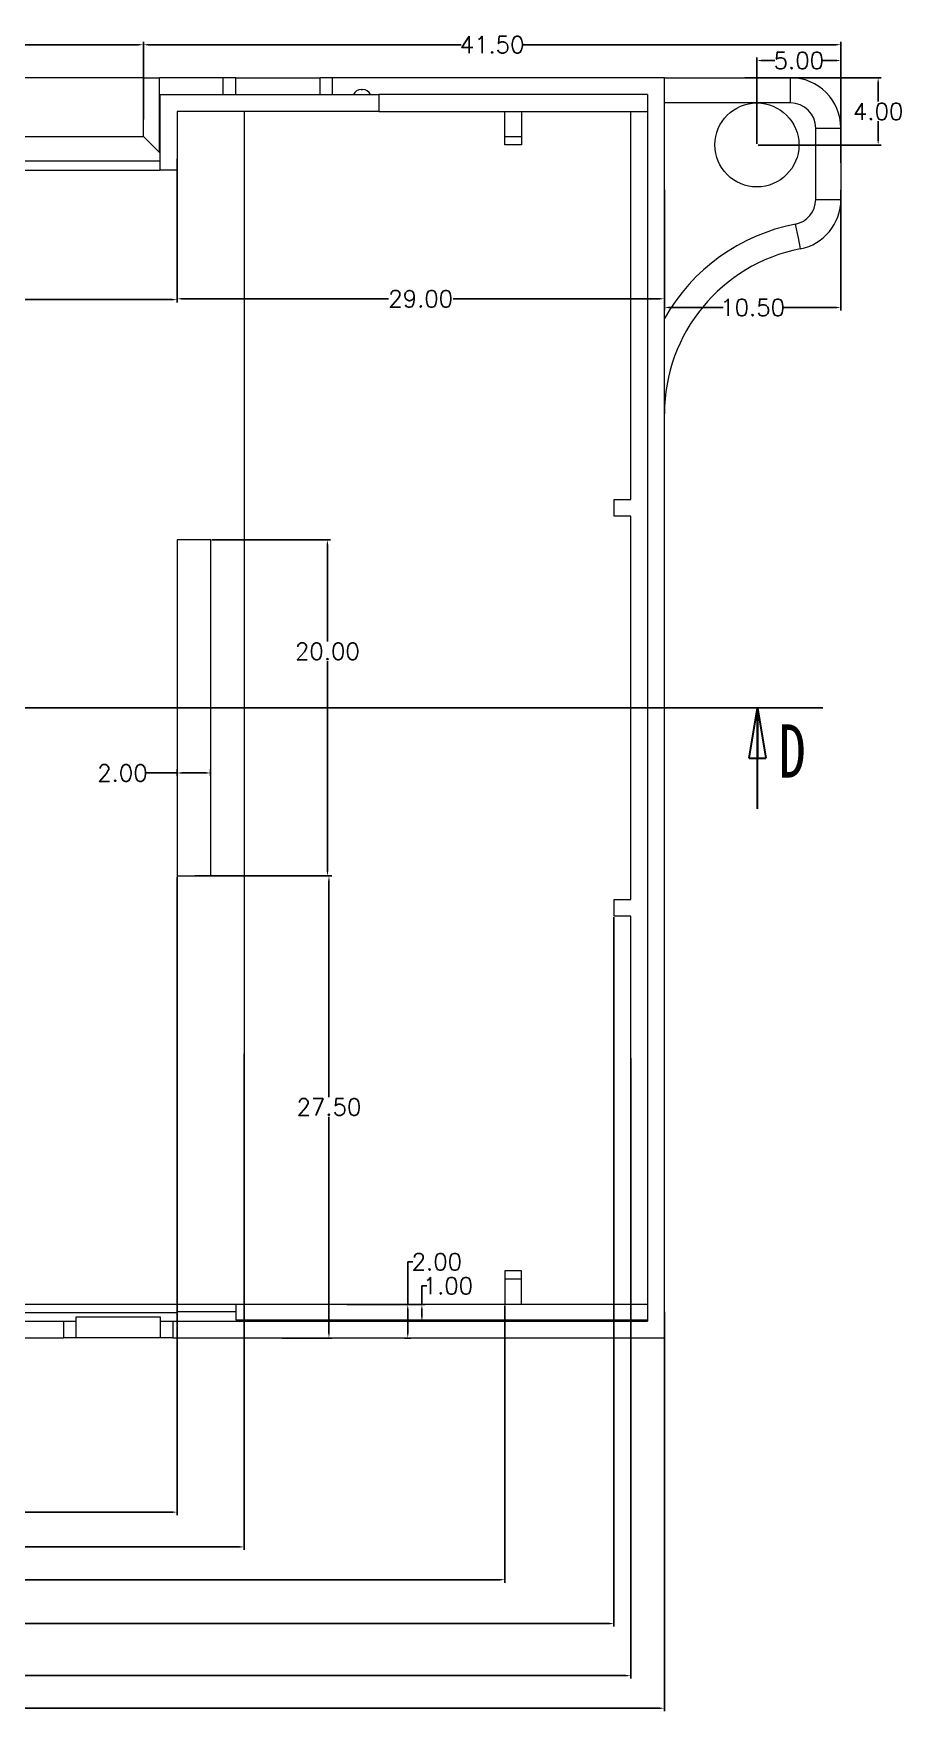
# Model space of a CAD drawing. Header units: inches. Extents: x 3261 to 5228, y 1126 to 1502.
# Drawn here: x 4063.7 to 4115.3, y 1299.9 to 1400.2 of the extents above; entities that cross this region are included whole.
import ezdxf

# ---------------------------------------------------------------- set-up
doc = ezdxf.new("R2010")
doc.units = ezdxf.units.IN
doc.header["$LTSCALE"] = 15
doc.styles.add('SLDTEXTSTYLE0', font='TXT', dxfattribs={"width": 0.75})
doc.styles.get("Standard").update_dxf_attribs({"font": 'txt', "bigfont": 'gbcbig.shx'})
doc.dimstyles.new('1.5', dxfattribs={"dimtxt": 1, "dimasz": 0.3, "dimexe": 0.18, "dimexo": 0.0625, "dimgap": 0.09, "dimtad": 0, "dimtih": 1, "dimtoh": 1, "dimzin": 0, "dimdsep": 46, "dimtxsty": 'Standard', "dimcen": 0, "dimadec": 0, "dimazin": 2, "dimtfac": 1, "dimtofl": 0, "dimtmove": 0, "dimatfit": 3, "dimfxl": 1, "dimtolj": 1, "dimtzin": 0, "dimarcsym": 0})

# ---------------------------------------------------------------- blocks, each defined once
blk = doc.blocks.new('_CLOSED')
at = {"color": 0, "linetype": 'ByBlock', "lineweight": -2}
for p, q in [((-1, 0.166667), (0, 0)), ((-1, 0.166667), (-1, -0.166667)), ((0, 0), (-1, -0.166667)), ((0, 0), (-1, 0))]:
    blk.add_line(p, q, dxfattribs=at)
blk = doc.blocks.new('*D189')
at = {"color": 0, "lineweight": -2}
for p, q in [((4072.21, 1350.03), (4072.21, 1312.05)), ((4011.21, 1330.83), (4011.21, 1312.05)), ((4011.51, 1312.23), (4039.96, 1312.23)), ((4071.91, 1312.23), (4043.47, 1312.23))]:
    blk.add_line(p, q, dxfattribs=at)
at = {"color": 0}
for points in [[(4011.51, 1312.28), (4011.51, 1312.18), (4011.21, 1312.23)], [(4071.91, 1312.28), (4071.91, 1312.18), (4072.21, 1312.23)]]:
    blk.add_solid(points, dxfattribs=at)
at = {"layer": 'Defpoints', "color": 0}
for p in [(4072.21, 1350.09), (4011.21, 1330.89), (4072.21, 1312.23)]:
    blk.add_point(p, dxfattribs=at)
at = {"color": 0, "insert": (4041.71, 1312.23), "char_height": 1, "attachment_point": 5}
blk.add_mtext('\\A1;61.00', dxfattribs=at)
blk = doc.blocks.new('*D190')
at = {"color": 0, "lineweight": -2}
for p, q in [((4011.21, 1339.51), (4011.21, 1309.98)), ((4076.21, 1339.51), (4076.21, 1309.98)), ((4011.51, 1310.16), (4041.79, 1310.16)), ((4075.91, 1310.16), (4045.64, 1310.16))]:
    blk.add_line(p, q, dxfattribs=at)
at = {"color": 0}
for points in [[(4011.51, 1310.21), (4011.51, 1310.11), (4011.21, 1310.16)], [(4075.91, 1310.21), (4075.91, 1310.11), (4076.21, 1310.16)]]:
    blk.add_solid(points, dxfattribs=at)
at = {"layer": 'Defpoints', "color": 0}
for p in [(4011.21, 1339.57), (4076.21, 1339.57), (4076.21, 1310.16)]:
    blk.add_point(p, dxfattribs=at)
at = {"color": 0, "insert": (4043.71, 1310.16), "char_height": 1, "attachment_point": 5}
blk.add_mtext('\\A1;65.00', dxfattribs=at)
blk = doc.blocks.new('*D191')
at = {"color": 0, "lineweight": -2}
for p, q in [((4072.21, 1356.44), (4072.21, 1356.04)), ((4074.21, 1356.44), (4074.21, 1356.04)), ((4072.21, 1356.22), (4070.38, 1356.22)), ((4073.91, 1356.22), (4072.51, 1356.22))]:
    blk.add_line(p, q, dxfattribs=at)
at = {"color": 0}
for points in [[(4072.51, 1356.27), (4072.51, 1356.17), (4072.21, 1356.22)], [(4073.91, 1356.27), (4073.91, 1356.17), (4074.21, 1356.22)]]:
    blk.add_solid(points, dxfattribs=at)
at = {"layer": 'Defpoints', "color": 0}
for p in [(4072.21, 1356.5), (4074.21, 1356.5), (4074.21, 1356.22)]:
    blk.add_point(p, dxfattribs=at)
at = {"color": 0, "insert": (4068.96, 1356.22), "char_height": 1, "attachment_point": 5}
blk.add_mtext('\\A1;2.00', dxfattribs=at)
blk = doc.blocks.new('*D192')
at = {"color": 0, "lineweight": -2}
for p, q in [((4011.21, 1330.77), (4011.21, 1308.03)), ((4091.71, 1324.53), (4091.71, 1308.03)), ((4011.51, 1308.21), (4049.54, 1308.21)), ((4091.41, 1308.21), (4053.39, 1308.21))]:
    blk.add_line(p, q, dxfattribs=at)
at = {"color": 0}
for points in [[(4011.51, 1308.26), (4011.51, 1308.16), (4011.21, 1308.21)], [(4091.41, 1308.26), (4091.41, 1308.16), (4091.71, 1308.21)]]:
    blk.add_solid(points, dxfattribs=at)
at = {"layer": 'Defpoints', "color": 0}
for p in [(4011.21, 1330.83), (4091.71, 1324.59), (4091.71, 1308.21)]:
    blk.add_point(p, dxfattribs=at)
at = {"color": 0, "insert": (4051.46, 1308.21), "char_height": 1, "attachment_point": 5}
blk.add_mtext('\\A1;80.50', dxfattribs=at)
blk = doc.blocks.new('*D193')
at = {"color": 0, "lineweight": -2}
for p, q in [((4098.21, 1347.63), (4098.21, 1305.42)), ((4011.21, 1330.7), (4011.21, 1305.42)), ((4011.51, 1305.6), (4052.79, 1305.6)), ((4097.91, 1305.6), (4056.64, 1305.6))]:
    blk.add_line(p, q, dxfattribs=at)
at = {"color": 0}
for points in [[(4011.51, 1305.65), (4011.51, 1305.55), (4011.21, 1305.6)], [(4097.91, 1305.65), (4097.91, 1305.55), (4098.21, 1305.6)]]:
    blk.add_solid(points, dxfattribs=at)
at = {"layer": 'Defpoints', "color": 0}
for p in [(4098.21, 1347.69), (4011.21, 1330.77), (4011.21, 1305.6)]:
    blk.add_point(p, dxfattribs=at)
at = {"color": 0, "insert": (4054.71, 1305.6), "char_height": 1, "attachment_point": 5}
blk.add_mtext('\\A1;87.00', dxfattribs=at)
blk = doc.blocks.new('*D194')
at = {"color": 0, "lineweight": -2}
for p, q in [((4011.21, 1343.41), (4011.21, 1302.32)), ((4099.21, 1339.24), (4099.21, 1302.32)), ((4011.51, 1302.5), (4053.29, 1302.5)), ((4098.91, 1302.5), (4057.14, 1302.5))]:
    blk.add_line(p, q, dxfattribs=at)
at = {"color": 0}
for points in [[(4011.51, 1302.55), (4011.51, 1302.45), (4011.21, 1302.5)], [(4098.91, 1302.55), (4098.91, 1302.45), (4099.21, 1302.5)]]:
    blk.add_solid(points, dxfattribs=at)
at = {"layer": 'Defpoints', "color": 0}
for p in [(4011.21, 1343.47), (4099.21, 1339.3), (4011.21, 1302.5)]:
    blk.add_point(p, dxfattribs=at)
at = {"color": 0, "insert": (4055.21, 1302.5), "char_height": 1, "attachment_point": 5}
blk.add_mtext('\\A1;88.00', dxfattribs=at)
blk = doc.blocks.new('*D195')
at = {"color": 0, "lineweight": -2}
for p, q in [((4011.21, 1328.18), (4011.21, 1300.38)), ((4101.21, 1324.15), (4101.21, 1300.38)), ((4011.51, 1300.56), (4054.37, 1300.56)), ((4100.91, 1300.56), (4058.05, 1300.56))]:
    blk.add_line(p, q, dxfattribs=at)
at = {"color": 0}
for points in [[(4011.51, 1300.61), (4011.51, 1300.51), (4011.21, 1300.56)], [(4100.91, 1300.61), (4100.91, 1300.51), (4101.21, 1300.56)]]:
    blk.add_solid(points, dxfattribs=at)
at = {"layer": 'Defpoints', "color": 0}
for p in [(4011.21, 1328.24), (4101.21, 1324.21), (4011.21, 1300.56)]:
    blk.add_point(p, dxfattribs=at)
at = {"color": 0, "insert": (4056.21, 1300.56), "char_height": 1, "attachment_point": 5}
blk.add_mtext('\\A1;90.00', dxfattribs=at)
blk = doc.blocks.new('*D202')
at = {"color": 0, "lineweight": -2}
for p, q in [((4086.78, 1324.59), (4086.78, 1325.7)), ((4086.78, 1325.7), (4087.08, 1325.7)), ((4082.31, 1324.59), (4086.96, 1324.59)), ((4086.78, 1323.89), (4086.78, 1324.29)), ((4082.31, 1323.59), (4086.96, 1323.59))]:
    blk.add_line(p, q, dxfattribs=at)
at = {"color": 0}
for points in [[(4086.73, 1324.29), (4086.83, 1324.29), (4086.78, 1324.59)], [(4086.73, 1323.89), (4086.83, 1323.89), (4086.78, 1323.59)]]:
    blk.add_solid(points, dxfattribs=at)
at = {"layer": 'Defpoints', "color": 0}
for p in [(4082.24, 1324.59), (4086.78, 1324.59), (4082.24, 1323.59)]:
    blk.add_point(p, dxfattribs=at)
at = {"color": 0, "insert": (4088.33, 1325.7), "char_height": 1, "attachment_point": 5}
blk.add_mtext('\\A1;1.00', dxfattribs=at)
blk = doc.blocks.new('*D203')
at = {"color": 0, "lineweight": -2}
for p, q in [((4085.94, 1324.59), (4085.94, 1327.13)), ((4085.94, 1327.13), (4086.24, 1327.13)), ((4086.82, 1324.59), (4085.76, 1324.59)), ((4085.94, 1322.89), (4085.94, 1324.29)), ((4085.74, 1322.59), (4086.12, 1322.59))]:
    blk.add_line(p, q, dxfattribs=at)
at = {"color": 0}
for points in [[(4085.89, 1324.29), (4085.99, 1324.29), (4085.94, 1324.59)], [(4085.89, 1322.89), (4085.99, 1322.89), (4085.94, 1322.59)]]:
    blk.add_solid(points, dxfattribs=at)
at = {"layer": 'Defpoints', "color": 0}
for p in [(4085.94, 1324.59), (4086.88, 1324.59), (4085.68, 1322.59)]:
    blk.add_point(p, dxfattribs=at)
at = {"color": 0, "insert": (4087.67, 1327.13), "char_height": 1, "attachment_point": 5}
blk.add_mtext('\\A1;2.00', dxfattribs=at)
blk = doc.blocks.new('*D217')
at = {"color": 0, "lineweight": -2}
for p, q in [((4046.21, 1395.1), (4046.21, 1399.74)), ((4046.51, 1399.56), (4058.12, 1399.56)), ((4069.91, 1399.56), (4061.97, 1399.56)), ((4070.21, 1395.1), (4070.21, 1399.74))]:
    blk.add_line(p, q, dxfattribs=at)
at = {"color": 0}
for points in [[(4046.51, 1399.61), (4046.51, 1399.51), (4046.21, 1399.56)], [(4069.91, 1399.61), (4069.91, 1399.51), (4070.21, 1399.56)]]:
    blk.add_solid(points, dxfattribs=at)
at = {"layer": 'Defpoints', "color": 0}
for p in [(4070.21, 1399.56), (4046.21, 1395.04), (4070.21, 1395.04)]:
    blk.add_point(p, dxfattribs=at)
at = {"color": 0, "insert": (4060.05, 1399.56), "char_height": 1, "attachment_point": 5}
blk.add_mtext('\\A1;24.00', dxfattribs=at)
blk = doc.blocks.new('*D218')
at = {"color": 0, "lineweight": -2}
for p, q in [((4070.21, 1395.1), (4070.21, 1399.74)), ((4070.51, 1399.56), (4089.12, 1399.56)), ((4111.41, 1399.56), (4092.8, 1399.56)), ((4111.71, 1392.54), (4111.71, 1399.74))]:
    blk.add_line(p, q, dxfattribs=at)
at = {"color": 0}
for points in [[(4070.51, 1399.61), (4070.51, 1399.51), (4070.21, 1399.56)], [(4111.41, 1399.61), (4111.41, 1399.51), (4111.71, 1399.56)]]:
    blk.add_solid(points, dxfattribs=at)
at = {"layer": 'Defpoints', "color": 0}
for p in [(4111.71, 1399.56), (4070.21, 1395.04), (4111.71, 1392.47)]:
    blk.add_point(p, dxfattribs=at)
at = {"color": 0, "insert": (4090.96, 1399.56), "char_height": 1, "attachment_point": 5}
blk.add_mtext('\\A1;41.50', dxfattribs=at)
blk = doc.blocks.new('*D219')
at = {"color": 0, "lineweight": -2}
for p, q in [((4106.71, 1393.66), (4106.71, 1398.8)), ((4107.01, 1398.62), (4107.79, 1398.62)), ((4111.41, 1398.62), (4110.64, 1398.62)), ((4111.71, 1392.54), (4111.71, 1398.8))]:
    blk.add_line(p, q, dxfattribs=at)
at = {"color": 0}
for points in [[(4107.01, 1398.67), (4107.01, 1398.57), (4106.71, 1398.62)], [(4111.41, 1398.67), (4111.41, 1398.57), (4111.71, 1398.62)]]:
    blk.add_solid(points, dxfattribs=at)
at = {"layer": 'Defpoints', "color": 0}
for p in [(4111.71, 1398.62), (4106.71, 1393.59), (4111.71, 1392.47)]:
    blk.add_point(p, dxfattribs=at)
at = {"color": 0, "insert": (4109.21, 1398.62), "char_height": 1, "attachment_point": 5}
blk.add_mtext('\\A1;5.00', dxfattribs=at)
blk = doc.blocks.new('*D220')
at = {"color": 0, "lineweight": -2}
for p, q in [((4106, 1397.59), (4114.11, 1397.59)), ((4113.93, 1397.29), (4113.93, 1396.18)), ((4113.93, 1393.89), (4113.93, 1395)), ((4106.78, 1393.59), (4114.11, 1393.59))]:
    blk.add_line(p, q, dxfattribs=at)
at = {"color": 0}
for points in [[(4113.88, 1397.29), (4113.98, 1397.29), (4113.93, 1397.59)], [(4113.88, 1393.89), (4113.98, 1393.89), (4113.93, 1393.59)]]:
    blk.add_solid(points, dxfattribs=at)
at = {"layer": 'Defpoints', "color": 0}
for p in [(4105.94, 1397.59), (4113.93, 1397.59), (4106.71, 1393.59)]:
    blk.add_point(p, dxfattribs=at)
at = {"color": 0, "insert": (4113.93, 1395.59), "char_height": 1, "attachment_point": 5}
blk.add_mtext('\\A1;4.00', dxfattribs=at)
blk = doc.blocks.new('*D221')
at = {"color": 0, "lineweight": -2}
for p, q in [((4101.21, 1390.93), (4101.21, 1383.74)), ((4111.71, 1390.93), (4111.71, 1383.74)), ((4101.51, 1383.92), (4104.71, 1383.92)), ((4111.41, 1383.92), (4108.22, 1383.92))]:
    blk.add_line(p, q, dxfattribs=at)
at = {"color": 0}
for points in [[(4101.51, 1383.97), (4101.51, 1383.87), (4101.21, 1383.92)], [(4111.41, 1383.97), (4111.41, 1383.87), (4111.71, 1383.92)]]:
    blk.add_solid(points, dxfattribs=at)
at = {"layer": 'Defpoints', "color": 0}
for p in [(4101.21, 1390.99), (4111.71, 1390.99), (4111.71, 1383.92)]:
    blk.add_point(p, dxfattribs=at)
at = {"color": 0, "insert": (4106.46, 1383.92), "char_height": 1, "attachment_point": 5}
blk.add_mtext('\\A1;10.50', dxfattribs=at)
blk = doc.blocks.new('*D225')
at = {"color": 0, "lineweight": -2}
for p, q in [((4044.21, 1392.03), (4044.21, 1384.21)), ((4072.21, 1392.03), (4072.21, 1384.21)), ((4044.51, 1384.39), (4056.29, 1384.39)), ((4071.91, 1384.39), (4060.14, 1384.39))]:
    blk.add_line(p, q, dxfattribs=at)
at = {"color": 0}
for points in [[(4044.51, 1384.44), (4044.51, 1384.34), (4044.21, 1384.39)], [(4071.91, 1384.44), (4071.91, 1384.34), (4072.21, 1384.39)]]:
    blk.add_solid(points, dxfattribs=at)
at = {"layer": 'Defpoints', "color": 0}
for p in [(4044.21, 1392.09), (4072.21, 1392.09), (4072.21, 1384.39)]:
    blk.add_point(p, dxfattribs=at)
at = {"color": 0, "insert": (4058.21, 1384.39), "char_height": 1, "attachment_point": 5}
blk.add_mtext('\\A1;28.00', dxfattribs=at)
blk = doc.blocks.new('*D226')
at = {"color": 0, "lineweight": -2}
for p, q in [((4072.21, 1392.76), (4072.21, 1384.26)), ((4101.21, 1389.84), (4101.21, 1384.26)), ((4072.51, 1384.44), (4084.79, 1384.44)), ((4100.91, 1384.44), (4088.64, 1384.44))]:
    blk.add_line(p, q, dxfattribs=at)
at = {"color": 0}
for points in [[(4072.51, 1384.49), (4072.51, 1384.39), (4072.21, 1384.44)], [(4100.91, 1384.49), (4100.91, 1384.39), (4101.21, 1384.44)]]:
    blk.add_solid(points, dxfattribs=at)
at = {"layer": 'Defpoints', "color": 0}
for p in [(4072.21, 1392.82), (4101.21, 1389.9), (4101.21, 1384.44)]:
    blk.add_point(p, dxfattribs=at)
at = {"color": 0, "insert": (4086.71, 1384.44), "char_height": 1, "attachment_point": 5}
blk.add_mtext('\\A1;29.00', dxfattribs=at)
blk = doc.blocks.new('*D248')
at = {"color": 0, "lineweight": -2}
for p, q in [((4074.28, 1370.09), (4081.34, 1370.09)), ((4081.16, 1369.79), (4081.16, 1364.05)), ((4081.16, 1350.39), (4081.16, 1362.87)), ((4074.28, 1350.09), (4081.34, 1350.09))]:
    blk.add_line(p, q, dxfattribs=at)
at = {"color": 0}
for points in [[(4081.11, 1369.79), (4081.21, 1369.79), (4081.16, 1370.09)], [(4081.11, 1350.39), (4081.21, 1350.39), (4081.16, 1350.09)]]:
    blk.add_solid(points, dxfattribs=at)
at = {"layer": 'Defpoints', "color": 0}
for p in [(4074.21, 1370.09), (4081.16, 1370.09), (4074.21, 1350.09)]:
    blk.add_point(p, dxfattribs=at)
at = {"color": 0, "insert": (4081.16, 1363.46), "char_height": 1, "attachment_point": 5}
blk.add_mtext('\\A1;20.00', dxfattribs=at)
blk = doc.blocks.new('*D249')
at = {"color": 0, "lineweight": -2}
for p, q in [((4073.28, 1350.09), (4081.43, 1350.09)), ((4081.25, 1349.79), (4081.25, 1336.93)), ((4081.25, 1322.89), (4081.25, 1335.75)), ((4078.45, 1322.59), (4081.43, 1322.59))]:
    blk.add_line(p, q, dxfattribs=at)
at = {"color": 0}
for points in [[(4081.2, 1349.79), (4081.3, 1349.79), (4081.25, 1350.09)], [(4081.2, 1322.89), (4081.3, 1322.89), (4081.25, 1322.59)]]:
    blk.add_solid(points, dxfattribs=at)
at = {"layer": 'Defpoints', "color": 0}
for p in [(4073.21, 1350.09), (4081.25, 1350.09), (4078.39, 1322.59)]:
    blk.add_point(p, dxfattribs=at)
at = {"color": 0, "insert": (4081.25, 1336.34), "char_height": 1, "attachment_point": 5}
blk.add_mtext('\\A1;27.50', dxfattribs=at)

msp = doc.modelspace()

# ---------------------------------------------------------------- linework, layer by layer
at = {"color": 7, "linetype": 'Continuous', "lineweight": 15}
for p, q in [((4070.213, 1397.595), (4046.213, 1397.595)), ((4070.213, 1394.095), (4070.213, 1397.595)), ((4070.213, 1397.595), (4071.163, 1397.595)), ((4071.163, 1393.145), (4071.163, 1397.595)), ((4074.963, 1397.595), (4071.163, 1397.595)), ((4074.963, 1396.595), (4074.963, 1397.595)), ((4075.713, 1397.595), (4074.963, 1397.595)), ((4075.713, 1397.595), (4080.713, 1397.595)), ((4075.713, 1396.595), (4075.713, 1397.595)), ((4080.713, 1397.595), (4080.713, 1396.595)), ((4081.463, 1397.595), (4080.713, 1397.595)), ((4081.463, 1396.595), (4081.463, 1397.595)), ((4101.213, 1397.595), (4081.463, 1397.595)), ((4101.213, 1322.595), (4101.213, 1397.595)), ((4101.213, 1397.595), (4108.713, 1397.595)), ((4108.713, 1396.095), (4108.713, 1397.595)), ((4071.213, 1392.901), (4071.213, 1396.595)), ((4071.213, 1396.595), (4084.213, 1396.595)), ((4083.171, 1396.895), (4083.213, 1396.895)), ((4083.213, 1396.895), (4083.255, 1396.895)), ((4084.213, 1396.595), (4084.213, 1395.595)), ((4100.213, 1396.595), (4084.213, 1396.595)), ((4100.213, 1396.595), (4100.213, 1395.595)), ((4072.213, 1395.595), (4072.213, 1392.095)), ((4084.213, 1395.595), (4072.213, 1395.595)), ((4076.213, 1395.595), (4076.213, 1324.595)), ((4084.213, 1395.595), (4100.213, 1395.595)), ((4091.713, 1394.095), (4091.713, 1395.595)), ((4092.713, 1395.595), (4092.713, 1394.095)), ((4099.213, 1372.495), (4099.213, 1395.595)), ((4100.213, 1395.595), (4100.213, 1324.595)), ((4106.713, 1396.095), (4101.213, 1396.095)), ((4108.713, 1396.095), (4106.713, 1396.095)), ((4110.213, 1390.352), (4110.213, 1394.595)), ((4110.213, 1394.595), (4111.713, 1394.595)), ((4111.713, 1394.595), (4111.713, 1390.352)), ((4060.713, 1394.095), (4070.213, 1394.095)), ((4070.213, 1394.095), (4071.163, 1393.145)), ((4091.713, 1394.095), (4092.713, 1394.095)), ((4091.713, 1393.595), (4091.713, 1394.095)), ((4092.713, 1393.595), (4091.713, 1393.595)), ((4092.713, 1394.095), (4092.713, 1393.595)), ((4071.213, 1392.621), (4062.213, 1392.621)), ((4071.213, 1393.145), (4071.163, 1393.145)), ((4071.213, 1392.621), (4071.213, 1392.901)), ((4071.213, 1392.095), (4071.213, 1392.621)), ((4062.213, 1392.095), (4071.213, 1392.095)), ((4072.213, 1392.095), (4071.213, 1392.095)), ((4110.213, 1390.352), (4111.713, 1390.352)), ((4098.213, 1371.495), (4098.213, 1372.495)), ((4098.213, 1372.495), (4099.213, 1372.495)), ((4099.213, 1371.495), (4098.213, 1371.495)), ((4099.213, 1348.695), (4099.213, 1371.495)), ((4074.213, 1370.095), (4072.213, 1370.095)), ((4072.213, 1370.095), (4072.213, 1350.095)), ((4074.213, 1350.095), (4074.213, 1370.095)), ((4072.213, 1350.095), (4074.213, 1350.095)), ((4098.213, 1347.695), (4098.213, 1348.695)), ((4098.213, 1348.695), (4099.213, 1348.695)), ((4099.213, 1347.695), (4098.213, 1347.695)), ((4099.213, 1324.595), (4099.213, 1347.695)), ((4092.713, 1326.595), (4091.713, 1326.595)), ((4091.713, 1326.595), (4091.713, 1326.095)), ((4092.713, 1326.095), (4092.713, 1326.595)), ((4091.713, 1326.095), (4091.713, 1324.595)), ((4092.713, 1326.095), (4091.713, 1326.095)), ((4092.713, 1324.595), (4092.713, 1326.095)), ((4072.213, 1324.595), (4060.213, 1324.595)), ((4072.213, 1324.171), (4072.213, 1324.595)), ((4075.713, 1324.595), (4072.213, 1324.595)), ((4072.213, 1324.171), (4075.713, 1324.171)), ((4072.213, 1324.119), (4072.213, 1324.171)), ((4075.713, 1324.595), (4075.713, 1324.171)), ((4100.213, 1324.595), (4075.713, 1324.595)), ((4075.713, 1324.171), (4075.713, 1323.665)), ((4100.213, 1324.595), (4100.213, 1323.665)), ((4060.213, 1324.119), (4072.213, 1324.119)), ((4060.213, 1323.595), (4065.463, 1323.595)), ((4065.463, 1323.595), (4066.213, 1323.595)), ((4065.463, 1323.595), (4065.463, 1322.595)), ((4066.213, 1323.844), (4071.213, 1323.844)), ((4066.213, 1322.595), (4066.213, 1323.844)), ((4071.213, 1323.844), (4071.213, 1322.595)), ((4071.213, 1323.595), (4071.963, 1323.595)), ((4071.963, 1323.595), (4100.213, 1323.595)), ((4071.963, 1323.595), (4071.963, 1322.595)), ((4075.713, 1323.665), (4100.213, 1323.665)), ((4100.213, 1323.665), (4100.213, 1323.595)), ((4060.213, 1322.595), (4065.463, 1322.595)), ((4066.213, 1322.595), (4065.463, 1322.595)), ((4071.213, 1322.595), (4066.213, 1322.595)), ((4071.963, 1322.595), (4071.213, 1322.595)), ((4071.963, 1322.595), (4101.213, 1322.595))]:
    msp.add_line(p, q, dxfattribs=at)
at = {"color": 1}
msp.add_line((4110.646, 1360.095), (4004.717, 1360.095), dxfattribs=at)
at = {"color": 7, "linetype": 'Continuous', "lineweight": 30}
msp.add_line((4106.746, 1354.095), (4106.746, 1360.095), dxfattribs=at)
at = {"color": 7, "linetype": 'Continuous', "lineweight": 15, "flags": 128}
msp.add_lwpolyline([(4109.001, 1388.88), (4109.058, 1388.593), (4109.112, 1388.317), (4109.162, 1388.062), (4109.205, 1387.839), (4109.241, 1387.656), (4109.268, 1387.52), (4109.284, 1387.437), (4109.29, 1387.408)], dxfattribs=at)
at = {"color": 7, "linetype": 'Continuous', "lineweight": 15}
msp.add_circle((4106.713, 1393.595), 2.5, dxfattribs=at)
for centre, radius, start, end in [((4108.713, 1394.595), 3, 0, 90), ((4083.171, 1396.395), 0.5, 90, 156.42182), ((4083.255, 1396.395), 0.5, 23.57818, 90), ((4108.713, 1394.595), 1.5, 0, 90), ((4108.713, 1390.352), 1.5, 281.08749, 0), ((4108.713, 1390.352), 3, 281.08749, 0), ((4111.213, 1377.595), 11.5, 101.08749, 150.40815), ((4111.213, 1377.595), 10, 101.08749, 180)]:
    msp.add_arc(centre, radius, start, end, dxfattribs=at)

# ---------------------------------------------------------------- block references
at = {"color": 7, "linetype": 'Continuous', "lineweight": 30, "xscale": 3, "yscale": 3, "zscale": 0.5, "rotation": 90}
msp.add_blockref('_CLOSED', (4106.746, 1360.095), dxfattribs=at)

# ---------------------------------------------------------------- texts
at = {"color": 7, "linetype": 'Continuous', "insert": (4108.001, 1359.115), "char_height": 3.175, "attachment_point": 1, "style": 'SLDTEXTSTYLE0'}
msp.add_mtext('D', dxfattribs=at)

# ---------------------------------------------------------------- dimensions: what is measured, and where the dimension line sits
for base, p1, p2, picture, middle in [((4070.213, 1399.558), (4046.213, 1395.035), (4070.213, 1395.035), '*D217', (4060.046, 1399.558)), ((4074.213, 1356.216), (4072.213, 1356.5), (4074.213, 1356.5), '*D191', (4068.956, 1356.216))]:
    dim = msp.add_linear_dim(base=base, p1=p1, p2=p2, dimstyle='1.5')
    dim.commit()
    dim.dimension.update_dxf_attribs({"geometry": picture, "text_midpoint": middle, "dimtype": 160})
for base, p1, p2, picture, middle in [((4111.713, 1399.558), (4070.213, 1395.035), (4111.713, 1392.474), '*D218', (4090.963, 1399.558)), ((4111.713, 1398.624), (4106.713, 1393.595), (4111.713, 1392.474), '*D219', (4109.213, 1398.624)), ((4101.213, 1384.441), (4072.213, 1392.822), (4101.213, 1389.901), '*D226', (4086.713, 1384.441)), ((4072.213, 1384.391), (4044.213, 1392.095), (4072.213, 1392.095), '*D225', (4058.213, 1384.391)), ((4111.713, 1383.916), (4101.213, 1390.995), (4111.713, 1390.995), '*D221', (4106.463, 1383.916)), ((4072.213, 1312.232), (4011.213, 1330.892), (4072.213, 1350.095), '*D189', (4041.713, 1312.232)), ((4011.213, 1305.596), (4098.213, 1347.695), (4011.213, 1330.767), '*D193', (4054.713, 1305.596)), ((4011.213, 1302.501), (4099.213, 1339.3), (4011.213, 1343.474), '*D194', (4055.213, 1302.501)), ((4076.213, 1310.156), (4011.213, 1339.569), (4076.213, 1339.569), '*D190', (4043.713, 1310.156)), ((4091.713, 1308.208), (4011.213, 1330.829), (4091.713, 1324.595), '*D192', (4051.463, 1308.208)), ((4011.213, 1300.558), (4101.213, 1324.214), (4011.213, 1328.242), '*D195', (4056.213, 1300.558))]:
    dim = msp.add_linear_dim(base=base, p1=p1, p2=p2, dimstyle='1.5')
    dim.commit()
    dim.dimension.update_dxf_attribs({"geometry": picture, "text_midpoint": middle})
for base, p1, p2, picture, middle in [((4113.934, 1397.595), (4106.713, 1393.595), (4105.938, 1397.595), '*D220', (4113.934, 1395.595)), ((4081.248, 1350.095), (4078.389, 1322.595), (4073.213, 1350.095), '*D249', (4081.248, 1336.345))]:
    dim = msp.add_linear_dim(base=base, p1=p1, p2=p2, angle=90, dimstyle='1.5')
    dim.commit()
    dim.dimension.update_dxf_attribs({"geometry": picture, "text_midpoint": middle})
for base, p1, p2, picture, middle in [((4081.16, 1370.095), (4074.213, 1350.095), (4074.213, 1370.095), '*D248', (4081.16, 1363.461)), ((4085.944, 1324.595), (4085.679, 1322.595), (4086.883, 1324.595), '*D203', (4087.667, 1327.131)), ((4086.778, 1324.595), (4082.244, 1323.595), (4082.244, 1324.595), '*D202', (4088.335, 1325.703))]:
    dim = msp.add_linear_dim(base=base, p1=p1, p2=p2, angle=90, dimstyle='1.5')
    dim.commit()
    dim.dimension.update_dxf_attribs({"geometry": picture, "text_midpoint": middle, "dimtype": 160})

doc.saveas('drawing.dxf')
